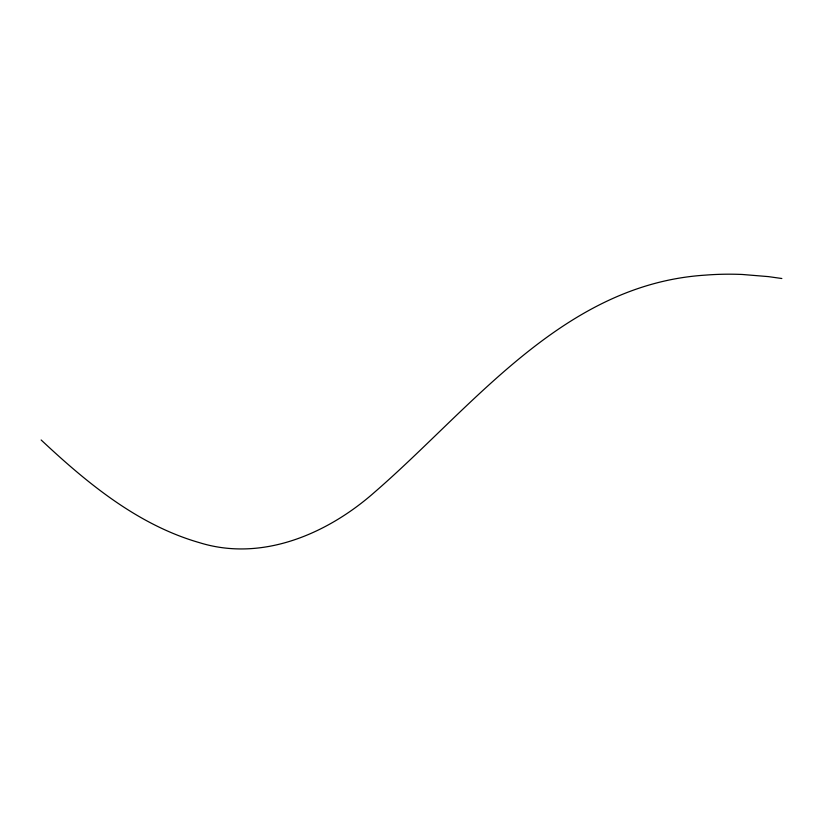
<?xml version="1.0" encoding="UTF-8"?>
<svg xmlns="http://www.w3.org/2000/svg" width="823" height="823" viewBox="0 0 823 823"><rect width="100%" height="100%" fill="white"/><g stroke="black" fill="none" stroke-linecap="round" stroke-linejoin="round"><path stroke-width="1.23" d="M781.85 278.513L768.353 276.61L742.274 274.471A251.128 185.154 17.2 0 0 705.352 275.129C563.467 284.151 473.575 406.439 374.578 492.216C327.636 533.705 262.177 562.171 199.444 542.655C137.883 524.981 87.053 483.019 41.15 439.986"/></g></svg>
